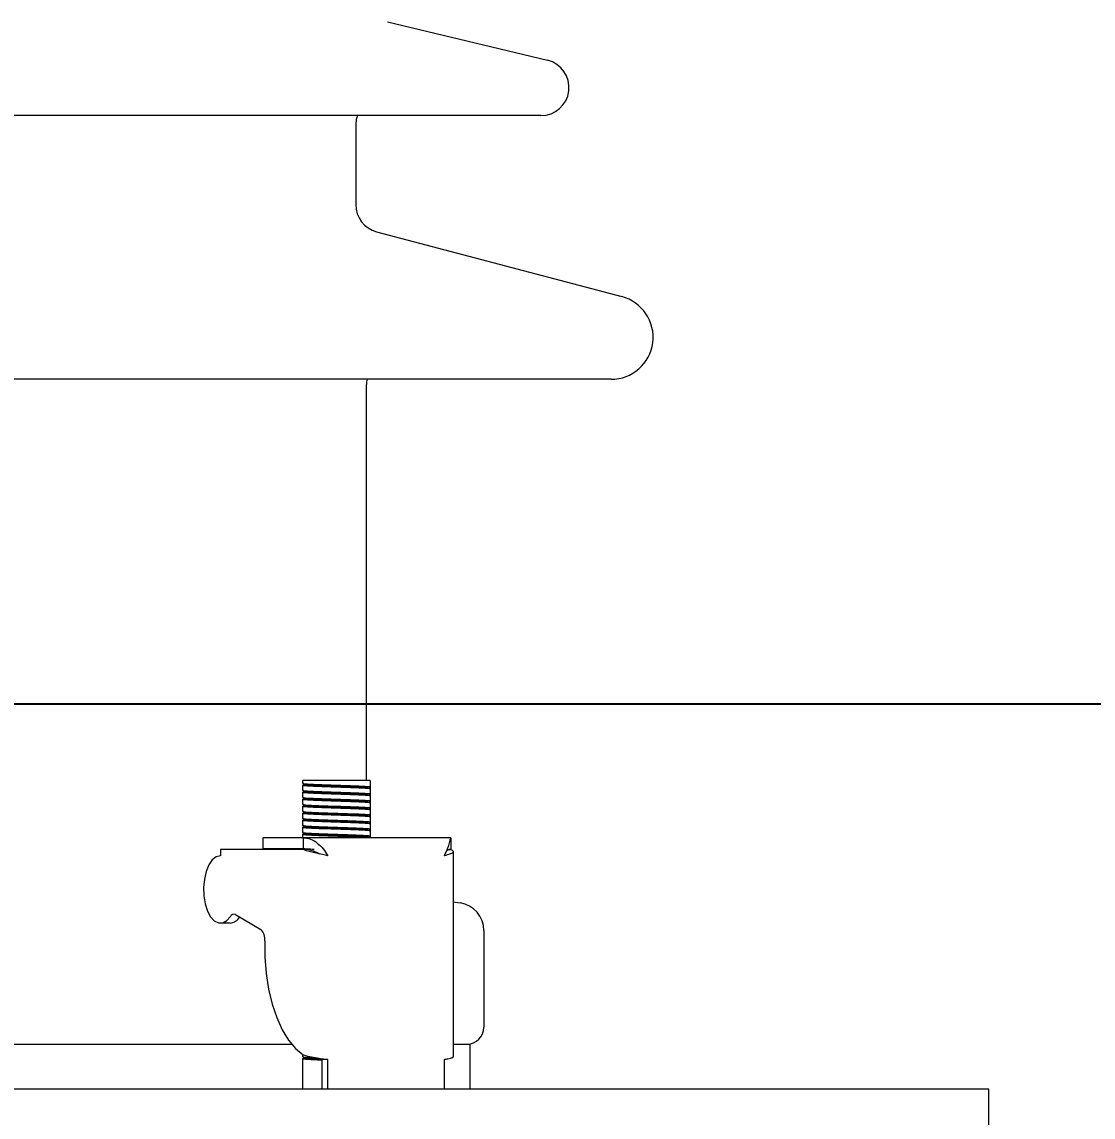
# Model space of a CAD drawing. Header units: millimetres. Extents: x 30710 to 48779, y -19256 to -8564.
# Drawn here: x 39952.2 to 40143.1, y -10659.8 to -10464.6 of the extents above; entities that cross this region are included whole.
import ezdxf

# ---------------------------------------------------------------- set-up
doc = ezdxf.new("R2010")
doc.units = ezdxf.units.MM
doc.header["$LTSCALE"] = 10
doc.layers.get('Defpoints').update_dxf_attribs({"lineweight": 25})
doc.layers.add('2', color=3, linetype='Continuous', lineweight=25)
doc.layers.add('粗实线', color=4, linetype='Continuous', lineweight=18)
doc.styles.get("Standard").update_dxf_attribs({"font": ''})
doc.styles.get('Standard').set_extended_font_data('arial')
doc.dimstyles.new('2', dxfattribs={"dimscale": 20, "dimtxt": 2.5, "dimasz": 2.5, "dimexe": 1.5, "dimexo": 0, "dimgap": 0.5, "dimtad": 1, "dimtoh": 1, "dimtxsty": 'Standard', "dimcen": -2.5, "dimdle": 5, "dimclrd": 3, "dimclre": 3, "dimclrt": 3, "dimazin": 2, "dimtfac": 1, "dimtmove": 0, "dimatfit": 2, "dimfxl": 0, "dimtolj": 1, "dimarcsym": 0})

# ---------------------------------------------------------------- blocks, each defined once
blk = doc.blocks.new('*X60')
at = {"layer": '2', "linetype": 'Continuous'}
for points in [[(40509.55, -9855.15), (40501.21, -9905.15), (40517.88, -9905.15)], [(40509.55, -12248.16), (40501.21, -12198.16), (40517.88, -12198.16)]]:
    blk.add_hatch(color=3, dxfattribs=at).paths.add_polyline_path(points, flags=0)
at = {"layer": '2', "color": 3, "linetype": 'Continuous'}
for p, q in [((39955.9, -9855.15), (40539.55, -9855.15)), ((40509.55, -12248.16), (40509.55, -9855.15)), ((40184.55, -12248.16), (40539.55, -12248.16))]:
    blk.add_line(p, q, dxfattribs=at)
at = {"layer": '2', "color": 3, "insert": (40474.03, -11051.65), "char_height": 50, "width": 299.9238, "attachment_point": 5, "rotation": 90}
blk.add_mtext('2450', dxfattribs=at)

msp = doc.modelspace()

# ---------------------------------------------------------------- linework, layer by layer
at = {"layer": 'Defpoints'}
msp.add_line((30710.22, -10586.157), (45830.22, -10586.157), dxfattribs=at)
at = {"layer": '粗实线'}
for p, q in [((40017.387, -10464.583), (40045.881, -10471.428)), ((40044.713, -10481.29), (39834.378, -10481.29)), ((40011.713, -10482.947), (40011.713, -10497.151)), ((40015.435, -10501.985), (40059.13, -10513.539)), ((40057.213, -10528.29), (39821.878, -10528.29)), ((40013.555, -10529.721), (40013.547, -10599.79)), ((40002.295, -10600.311), (40002.295, -10599.79)), ((40014.295, -10599.79), (40002.295, -10599.79)), ((40002.295, -10601.561), (40002.295, -10600.619)), ((40014.295, -10599.79), (40014.295, -10600.936)), ((40014.295, -10600.936), (40014.295, -10601.244)), ((40014.295, -10601.244), (40014.295, -10602.186)), ((40002.295, -10602.811), (40002.295, -10601.869)), ((40002.295, -10604.061), (40002.295, -10603.119)), ((40014.295, -10602.186), (40014.295, -10602.494)), ((40014.295, -10602.494), (40014.295, -10603.436)), ((40014.295, -10603.436), (40014.295, -10603.744)), ((40002.295, -10605.311), (40002.295, -10604.369)), ((40014.295, -10603.744), (40014.295, -10604.686)), ((40014.295, -10604.686), (40014.295, -10604.994)), ((40014.295, -10604.994), (40014.295, -10605.936)), ((40002.295, -10606.561), (40002.295, -10605.619)), ((40002.295, -10607.811), (40002.295, -10606.869)), ((40014.295, -10605.936), (40014.295, -10606.244)), ((40014.295, -10606.244), (40014.295, -10607.186)), ((40014.295, -10607.186), (40014.295, -10607.494)), ((40014.295, -10607.494), (40014.295, -10608.436)), ((40002.295, -10609.061), (40002.295, -10608.119)), ((40002.295, -10610.002), (40002.295, -10609.369)), ((40014.295, -10608.436), (40014.295, -10608.744)), ((40014.295, -10608.744), (40014.295, -10609.686)), ((40002.345, -10610.002), (39995.132, -10610.002)), ((39995.132, -10610.002), (39995.132, -10612.002)), ((40002.345, -10610.002), (40002.345, -10612.002)), ((40028.672, -10610.002), (40002.345, -10610.002)), ((40014.295, -10609.686), (40014.295, -10609.994)), ((40014.295, -10609.994), (40014.295, -10610.002)), ((40028.672, -10610.002), (40028.672, -10612.002)), ((39987.583, -10612.102), (39987.583, -10613.202)), ((40002.345, -10612.102), (39987.583, -10612.102)), ((40002.345, -10612.002), (39995.132, -10612.002)), ((40003.297, -10612.102), (40002.345, -10612.102)), ((40005.142, -10612.85), (40004.893, -10612.703)), ((40005.182, -10612.85), (40005.184, -10612.85)), ((40028.265, -10612.102), (40028.672, -10612.102)), ((40029.101, -10612.469), (40029.101, -10649.012)), ((40029.101, -10621.414), (40030.306, -10621.599)), ((39990.253, -10623.694), (39994.789, -10626.327)), ((39989.315, -10625.202), (39987.583, -10625.202)), ((40034.545, -10626.541), (40034.545, -10643.79)), ((39939.545, -10646.79), (40000.281, -10646.79)), ((40029.101, -10646.79), (40032.045, -10646.79)), ((40032.045, -10646.79), (40032.045, -10654.79)), ((40002.295, -10649.061), (40002.295, -10648.666)), ((40002.295, -10654.79), (40002.295, -10649.369)), ((40006.716, -10649.511), (40005.716, -10649.511)), ((40005.716, -10654.79), (40005.716, -10649.511)), ((40006.716, -10654.79), (40006.716, -10649.511)), ((40027.501, -10654.79), (40027.501, -10649.511)), ((40124.545, -10654.79), (39094.545, -10654.79)), ((40124.545, -10664.79), (40124.545, -10654.79))]:
    msp.add_line(p, q, dxfattribs=at)
for points in [[(40011.996, -10481.29), (40011.809, -10481.972), (40011.713, -10482.947)], [(40013.764, -10528.29), (40013.651, -10528.745), (40013.555, -10529.721)], [(39987.583, -10613.202), (39986.834, -10613.392), (39986.133, -10613.949), (39985.523, -10614.839), (39985.044, -10616.004), (39984.726, -10617.372), (39984.588, -10618.856), (39984.639, -10620.361), (39984.877, -10621.793), (39985.285, -10623.061), (39985.84, -10624.086), (39986.504, -10624.801), (39987.236, -10625.162), (39987.991, -10625.146), (39988.719, -10624.755), (39989.376, -10624.012)], [(39995.508, -10628.381), (39995.517, -10631.307), (39995.74, -10634.199), (39996.172, -10636.995), (39996.803, -10639.635), (39997.62, -10642.062), (39998.605, -10644.225), (39999.738, -10646.078), (40000.993, -10647.58), (40002.345, -10648.7)]]:
    msp.add_lwpolyline(points, dxfattribs=at)
for centre, radius, start, end in [((40044.713, -10476.29), 5, 270, 76.49205), ((40016.713, -10497.151), 5, 180, 255.18856), ((40057.213, -10520.79), 7.5, 270, 75.18856), ((40029.545, -10626.541), 5, 0, 81.25384), ((39989.158, -10623.053), 2.155, 274.15872, 329.72783), ((39989.967, -10624.275), 0.647, 63.85392, 155.97396), ((39993.148, -10628.054), 2.382, 352.11622, 46.476), ((40031.545, -10643.79), 3, 270, 360)]:
    msp.add_arc(centre, radius, start, end, dxfattribs=at)
for points, knots in [([(40002.305, -10600.607), (40002.337, -10600.589), (40002.401, -10600.552), (40002.465, -10600.515), (40002.497, -10600.497)], [0, 0, 0, 0, 0.1104787, 0.22095284, 0.22095284, 0.22095284, 0.22095284]), ([(40002.497, -10600.433), (40002.465, -10600.414), (40002.401, -10600.377), (40002.338, -10600.34), (40002.306, -10600.322)], [0, 0, 0, 0, 0.11048568, 0.22097607, 0.22097607, 0.22097607, 0.22097607]), ([(40002.497, -10601.683), (40002.465, -10601.664), (40002.401, -10601.627), (40002.338, -10601.59), (40002.306, -10601.572)], [0, 0, 0, 0, 0.11048568, 0.22097607, 0.22097607, 0.22097607, 0.22097607]), ([(40002.398, -10600.311), (40002.369, -10600.319), (40002.256, -10600.354), (40003.004, -10600.415), (40004.537, -10600.493), (40006.705, -10600.571), (40009.097, -10600.649), (40011.38, -10600.727), (40013.157, -10600.805), (40014.196, -10600.875), (40014.194, -10600.918), (40014.193, -10600.936)], [0, 0, 0, 0, 0.4961196, 1.9887594, 3.4813992, 4.9740389, 6.4666787, 7.9593185, 9.4519583, 10.944598, 11.9411182, 11.9411182, 11.9411182, 11.9411182]), ([(40002.398, -10600.619), (40002.369, -10600.628), (40002.256, -10600.663), (40003.004, -10600.724), (40004.537, -10600.802), (40006.705, -10600.88), (40009.097, -10600.958), (40011.38, -10601.036), (40013.157, -10601.114), (40014.196, -10601.184), (40014.194, -10601.227), (40014.193, -10601.244)], [0, 0, 0, 0, 0.4961196, 1.9887594, 3.4813992, 4.9740389, 6.4666787, 7.9593185, 9.4519583, 10.944598, 11.9411182, 11.9411182, 11.9411182, 11.9411182]), ([(40002.398, -10601.561), (40002.369, -10601.569), (40002.256, -10601.604), (40003.004, -10601.665), (40004.537, -10601.743), (40006.705, -10601.821), (40009.097, -10601.899), (40011.38, -10601.977), (40013.157, -10602.055), (40014.196, -10602.125), (40014.194, -10602.168), (40014.193, -10602.186)], [0, 0, 0, 0, 0.4961196, 1.9887594, 3.4813992, 4.9740389, 6.4666787, 7.9593185, 9.4519583, 10.944598, 11.9411182, 11.9411182, 11.9411182, 11.9411182]), ([(40002.585, -10600.421), (40002.558, -10600.43), (40002.449, -10600.464), (40003.172, -10600.525), (40004.656, -10600.603), (40006.756, -10600.681), (40009.071, -10600.759), (40011.281, -10600.838), (40013.002, -10600.916), (40014.008, -10600.985), (40014.006, -10601.029), (40014.005, -10601.046)], [0, 0, 0, 0, 0.478611, 1.9242659, 3.3699207, 4.8155755, 6.2612303, 7.7068851, 9.1525399, 10.5981948, 11.5633019, 11.5633019, 11.5633019, 11.5633019]), ([(40002.585, -10601.671), (40002.558, -10601.68), (40002.449, -10601.714), (40003.172, -10601.775), (40004.656, -10601.853), (40006.756, -10601.931), (40009.071, -10602.009), (40011.281, -10602.088), (40013.002, -10602.166), (40014.008, -10602.235), (40014.006, -10602.279), (40014.005, -10602.296)], [0, 0, 0, 0, 0.478611, 1.9242659, 3.3699207, 4.8155755, 6.2612303, 7.7068851, 9.1525399, 10.5981948, 11.5633019, 11.5633019, 11.5633019, 11.5633019]), ([(40014.285, -10600.947), (40014.253, -10600.965), (40014.189, -10601.002), (40014.126, -10601.039), (40014.094, -10601.058)], [0, 0, 0, 0, 0.1104904, 0.22097607, 0.22097607, 0.22097607, 0.22097607]), ([(40002.305, -10601.857), (40002.337, -10601.839), (40002.401, -10601.802), (40002.465, -10601.765), (40002.497, -10601.747)], [0, 0, 0, 0, 0.1104787, 0.22095284, 0.22095284, 0.22095284, 0.22095284]), ([(40002.305, -10603.107), (40002.337, -10603.089), (40002.401, -10603.052), (40002.465, -10603.015), (40002.497, -10602.997)], [0, 0, 0, 0, 0.1104787, 0.22095284, 0.22095284, 0.22095284, 0.22095284]), ([(40002.497, -10602.933), (40002.465, -10602.914), (40002.401, -10602.877), (40002.338, -10602.84), (40002.306, -10602.822)], [0, 0, 0, 0, 0.11048568, 0.22097607, 0.22097607, 0.22097607, 0.22097607]), ([(40002.398, -10601.869), (40002.369, -10601.878), (40002.256, -10601.913), (40003.004, -10601.974), (40004.537, -10602.052), (40006.705, -10602.13), (40009.097, -10602.208), (40011.38, -10602.286), (40013.157, -10602.364), (40014.196, -10602.434), (40014.194, -10602.477), (40014.193, -10602.494)], [0, 0, 0, 0, 0.4961196, 1.9887594, 3.4813992, 4.9740389, 6.4666787, 7.9593185, 9.4519583, 10.944598, 11.9411182, 11.9411182, 11.9411182, 11.9411182]), ([(40002.398, -10602.811), (40002.369, -10602.819), (40002.256, -10602.854), (40003.004, -10602.915), (40004.537, -10602.993), (40006.705, -10603.071), (40009.097, -10603.149), (40011.38, -10603.227), (40013.157, -10603.305), (40014.196, -10603.375), (40014.194, -10603.418), (40014.193, -10603.436)], [0, 0, 0, 0, 0.4961196, 1.9887594, 3.4813992, 4.9740389, 6.4666787, 7.9593185, 9.4519583, 10.944598, 11.9411182, 11.9411182, 11.9411182, 11.9411182]), ([(40002.398, -10603.119), (40002.369, -10603.128), (40002.256, -10603.163), (40003.004, -10603.224), (40004.537, -10603.302), (40006.705, -10603.38), (40009.097, -10603.458), (40011.38, -10603.536), (40013.157, -10603.614), (40014.196, -10603.684), (40014.194, -10603.727), (40014.193, -10603.744)], [0, 0, 0, 0, 0.4961196, 1.9887594, 3.4813992, 4.9740389, 6.4666787, 7.9593185, 9.4519583, 10.944598, 11.9411182, 11.9411182, 11.9411182, 11.9411182]), ([(40002.585, -10602.921), (40002.558, -10602.93), (40002.449, -10602.964), (40003.172, -10603.025), (40004.656, -10603.103), (40006.756, -10603.181), (40009.071, -10603.259), (40011.281, -10603.338), (40013.002, -10603.416), (40014.008, -10603.485), (40014.006, -10603.529), (40014.005, -10603.546)], [0, 0, 0, 0, 0.478611, 1.9242659, 3.3699207, 4.8155755, 6.2612303, 7.7068851, 9.1525399, 10.5981948, 11.5633019, 11.5633019, 11.5633019, 11.5633019]), ([(40014.285, -10602.197), (40014.253, -10602.215), (40014.189, -10602.252), (40014.126, -10602.289), (40014.094, -10602.308)], [0, 0, 0, 0, 0.1104904, 0.22097607, 0.22097607, 0.22097607, 0.22097607]), ([(40014.285, -10603.447), (40014.253, -10603.465), (40014.189, -10603.502), (40014.126, -10603.539), (40014.094, -10603.558)], [0, 0, 0, 0, 0.1104904, 0.22097607, 0.22097607, 0.22097607, 0.22097607]), ([(40002.305, -10604.357), (40002.337, -10604.339), (40002.401, -10604.302), (40002.465, -10604.265), (40002.497, -10604.247)], [0, 0, 0, 0, 0.1104787, 0.22095284, 0.22095284, 0.22095284, 0.22095284]), ([(40002.305, -10605.607), (40002.337, -10605.589), (40002.401, -10605.552), (40002.465, -10605.515), (40002.497, -10605.497)], [0, 0, 0, 0, 0.1104787, 0.22095284, 0.22095284, 0.22095284, 0.22095284]), ([(40002.497, -10604.183), (40002.465, -10604.164), (40002.401, -10604.127), (40002.338, -10604.09), (40002.306, -10604.072)], [0, 0, 0, 0, 0.11048568, 0.22097607, 0.22097607, 0.22097607, 0.22097607]), ([(40002.497, -10605.433), (40002.465, -10605.414), (40002.401, -10605.377), (40002.338, -10605.34), (40002.306, -10605.322)], [0, 0, 0, 0, 0.11048568, 0.22097607, 0.22097607, 0.22097607, 0.22097607]), ([(40002.398, -10604.061), (40002.369, -10604.069), (40002.256, -10604.104), (40003.004, -10604.165), (40004.537, -10604.243), (40006.705, -10604.321), (40009.097, -10604.399), (40011.38, -10604.477), (40013.157, -10604.555), (40014.196, -10604.625), (40014.194, -10604.668), (40014.193, -10604.686)], [0, 0, 0, 0, 0.4961196, 1.9887594, 3.4813992, 4.9740389, 6.4666787, 7.9593185, 9.4519583, 10.944598, 11.9411182, 11.9411182, 11.9411182, 11.9411182]), ([(40002.398, -10604.369), (40002.369, -10604.378), (40002.256, -10604.413), (40003.004, -10604.474), (40004.537, -10604.552), (40006.705, -10604.63), (40009.097, -10604.708), (40011.38, -10604.786), (40013.157, -10604.864), (40014.196, -10604.934), (40014.194, -10604.977), (40014.193, -10604.994)], [0, 0, 0, 0, 0.4961196, 1.9887594, 3.4813992, 4.9740389, 6.4666787, 7.9593185, 9.4519583, 10.944598, 11.9411182, 11.9411182, 11.9411182, 11.9411182]), ([(40002.398, -10605.311), (40002.369, -10605.319), (40002.256, -10605.354), (40003.004, -10605.415), (40004.537, -10605.493), (40006.705, -10605.571), (40009.097, -10605.649), (40011.38, -10605.727), (40013.157, -10605.805), (40014.196, -10605.875), (40014.194, -10605.918), (40014.193, -10605.936)], [0, 0, 0, 0, 0.4961196, 1.9887594, 3.4813992, 4.9740389, 6.4666787, 7.9593185, 9.4519583, 10.944598, 11.9411182, 11.9411182, 11.9411182, 11.9411182]), ([(40002.585, -10604.171), (40002.558, -10604.18), (40002.449, -10604.214), (40003.172, -10604.275), (40004.656, -10604.353), (40006.756, -10604.431), (40009.071, -10604.509), (40011.281, -10604.588), (40013.002, -10604.666), (40014.008, -10604.735), (40014.006, -10604.779), (40014.005, -10604.796)], [0, 0, 0, 0, 0.478611, 1.9242659, 3.3699207, 4.8155755, 6.2612303, 7.7068851, 9.1525399, 10.5981948, 11.5633019, 11.5633019, 11.5633019, 11.5633019]), ([(40002.585, -10605.421), (40002.558, -10605.43), (40002.449, -10605.464), (40003.172, -10605.525), (40004.656, -10605.603), (40006.756, -10605.681), (40009.071, -10605.759), (40011.281, -10605.838), (40013.002, -10605.916), (40014.008, -10605.985), (40014.006, -10606.029), (40014.005, -10606.046)], [0, 0, 0, 0, 0.478611, 1.9242659, 3.3699207, 4.8155755, 6.2612303, 7.7068851, 9.1525399, 10.5981948, 11.5633019, 11.5633019, 11.5633019, 11.5633019]), ([(40014.285, -10604.697), (40014.253, -10604.715), (40014.189, -10604.752), (40014.126, -10604.789), (40014.094, -10604.808)], [0, 0, 0, 0, 0.1104904, 0.22097607, 0.22097607, 0.22097607, 0.22097607]), ([(40002.305, -10606.857), (40002.337, -10606.839), (40002.401, -10606.802), (40002.465, -10606.765), (40002.497, -10606.747)], [0, 0, 0, 0, 0.1104787, 0.22095284, 0.22095284, 0.22095284, 0.22095284]), ([(40002.497, -10606.683), (40002.465, -10606.664), (40002.401, -10606.627), (40002.338, -10606.59), (40002.306, -10606.572)], [0, 0, 0, 0, 0.11048568, 0.22097607, 0.22097607, 0.22097607, 0.22097607]), ([(40002.398, -10605.619), (40002.369, -10605.628), (40002.256, -10605.663), (40003.004, -10605.724), (40004.537, -10605.802), (40006.705, -10605.88), (40009.097, -10605.958), (40011.38, -10606.036), (40013.157, -10606.114), (40014.196, -10606.184), (40014.194, -10606.227), (40014.193, -10606.244)], [0, 0, 0, 0, 0.4961196, 1.9887594, 3.4813992, 4.9740389, 6.4666787, 7.9593185, 9.4519583, 10.944598, 11.9411182, 11.9411182, 11.9411182, 11.9411182]), ([(40002.398, -10606.561), (40002.369, -10606.569), (40002.256, -10606.604), (40003.004, -10606.665), (40004.537, -10606.743), (40006.705, -10606.821), (40009.097, -10606.899), (40011.38, -10606.977), (40013.157, -10607.055), (40014.196, -10607.125), (40014.194, -10607.168), (40014.193, -10607.186)], [0, 0, 0, 0, 0.4961196, 1.9887594, 3.4813992, 4.9740389, 6.4666787, 7.9593185, 9.4519583, 10.944598, 11.9411182, 11.9411182, 11.9411182, 11.9411182]), ([(40002.398, -10606.869), (40002.369, -10606.878), (40002.256, -10606.913), (40003.004, -10606.974), (40004.537, -10607.052), (40006.705, -10607.13), (40009.097, -10607.208), (40011.38, -10607.286), (40013.157, -10607.364), (40014.196, -10607.434), (40014.194, -10607.477), (40014.193, -10607.494)], [0, 0, 0, 0, 0.4961196, 1.9887594, 3.4813992, 4.9740389, 6.4666787, 7.9593185, 9.4519583, 10.944598, 11.9411182, 11.9411182, 11.9411182, 11.9411182]), ([(40002.585, -10606.671), (40002.558, -10606.68), (40002.449, -10606.714), (40003.172, -10606.775), (40004.656, -10606.853), (40006.756, -10606.931), (40009.071, -10607.009), (40011.281, -10607.088), (40013.002, -10607.166), (40014.008, -10607.235), (40014.006, -10607.279), (40014.005, -10607.296)], [0, 0, 0, 0, 0.478611, 1.9242659, 3.3699207, 4.8155755, 6.2612303, 7.7068851, 9.1525399, 10.5981948, 11.5633019, 11.5633019, 11.5633019, 11.5633019]), ([(40014.285, -10605.947), (40014.253, -10605.965), (40014.189, -10606.002), (40014.126, -10606.039), (40014.094, -10606.058)], [0, 0, 0, 0, 0.1104904, 0.22097607, 0.22097607, 0.22097607, 0.22097607]), ([(40014.285, -10607.197), (40014.253, -10607.215), (40014.189, -10607.252), (40014.126, -10607.289), (40014.094, -10607.308)], [0, 0, 0, 0, 0.1104904, 0.22097607, 0.22097607, 0.22097607, 0.22097607]), ([(40002.305, -10608.107), (40002.337, -10608.089), (40002.401, -10608.052), (40002.465, -10608.015), (40002.497, -10607.997)], [0, 0, 0, 0, 0.1104787, 0.22095284, 0.22095284, 0.22095284, 0.22095284]), ([(40002.305, -10609.357), (40002.337, -10609.339), (40002.401, -10609.302), (40002.465, -10609.265), (40002.497, -10609.247)], [0, 0, 0, 0, 0.1104787, 0.22095284, 0.22095284, 0.22095284, 0.22095284]), ([(40002.497, -10607.933), (40002.465, -10607.914), (40002.401, -10607.877), (40002.338, -10607.84), (40002.306, -10607.822)], [0, 0, 0, 0, 0.11048568, 0.22097607, 0.22097607, 0.22097607, 0.22097607]), ([(40002.497, -10609.183), (40002.465, -10609.164), (40002.401, -10609.127), (40002.338, -10609.09), (40002.306, -10609.072)], [0, 0, 0, 0, 0.11048568, 0.22097607, 0.22097607, 0.22097607, 0.22097607]), ([(40002.398, -10607.811), (40002.369, -10607.819), (40002.256, -10607.854), (40003.004, -10607.915), (40004.537, -10607.993), (40006.705, -10608.071), (40009.097, -10608.149), (40011.38, -10608.227), (40013.157, -10608.305), (40014.196, -10608.375), (40014.194, -10608.418), (40014.193, -10608.436)], [0, 0, 0, 0, 0.4961196, 1.9887594, 3.4813992, 4.9740389, 6.4666787, 7.9593185, 9.4519583, 10.944598, 11.9411182, 11.9411182, 11.9411182, 11.9411182]), ([(40002.398, -10608.119), (40002.369, -10608.128), (40002.256, -10608.163), (40003.004, -10608.224), (40004.537, -10608.302), (40006.705, -10608.38), (40009.097, -10608.458), (40011.38, -10608.536), (40013.157, -10608.614), (40014.196, -10608.684), (40014.194, -10608.727), (40014.193, -10608.744)], [0, 0, 0, 0, 0.4961196, 1.9887594, 3.4813992, 4.9740389, 6.4666787, 7.9593185, 9.4519583, 10.944598, 11.9411182, 11.9411182, 11.9411182, 11.9411182]), ([(40002.398, -10609.061), (40002.369, -10609.069), (40002.256, -10609.104), (40003.004, -10609.165), (40004.537, -10609.243), (40006.705, -10609.321), (40009.097, -10609.399), (40011.38, -10609.477), (40013.157, -10609.555), (40014.196, -10609.625), (40014.194, -10609.668), (40014.193, -10609.686)], [0, 0, 0, 0, 0.4961196, 1.9887594, 3.4813992, 4.9740389, 6.4666787, 7.9593185, 9.4519583, 10.944598, 11.9411182, 11.9411182, 11.9411182, 11.9411182]), ([(40002.398, -10609.369), (40002.369, -10609.378), (40002.256, -10609.413), (40003.004, -10609.474), (40004.537, -10609.552), (40006.705, -10609.63), (40009.097, -10609.708), (40011.38, -10609.786), (40013.157, -10609.864), (40014.196, -10609.934), (40014.194, -10609.977), (40014.193, -10609.994)], [0, 0, 0, 0, 0.4961196, 1.9887594, 3.4813992, 4.9740389, 6.4666787, 7.9593185, 9.4519583, 10.944598, 11.9411182, 11.9411182, 11.9411182, 11.9411182]), ([(40002.585, -10607.921), (40002.558, -10607.93), (40002.449, -10607.964), (40003.172, -10608.025), (40004.656, -10608.103), (40006.756, -10608.181), (40009.071, -10608.259), (40011.281, -10608.338), (40013.002, -10608.416), (40014.008, -10608.485), (40014.006, -10608.529), (40014.005, -10608.546)], [0, 0, 0, 0, 0.478611, 1.9242659, 3.3699207, 4.8155755, 6.2612303, 7.7068851, 9.1525399, 10.5981948, 11.5633019, 11.5633019, 11.5633019, 11.5633019]), ([(40002.585, -10609.171), (40002.558, -10609.18), (40002.449, -10609.214), (40003.172, -10609.275), (40004.656, -10609.353), (40006.756, -10609.431), (40009.071, -10609.509), (40011.281, -10609.588), (40013.002, -10609.666), (40014.008, -10609.735), (40014.006, -10609.779), (40014.005, -10609.796)], [0, 0, 0, 0, 0.478611, 1.9242659, 3.3699207, 4.8155755, 6.2612303, 7.7068851, 9.1525399, 10.5981948, 11.5633019, 11.5633019, 11.5633019, 11.5633019]), ([(40014.285, -10608.447), (40014.253, -10608.465), (40014.189, -10608.502), (40014.126, -10608.539), (40014.094, -10608.558)], [0, 0, 0, 0, 0.1104904, 0.22097607, 0.22097607, 0.22097607, 0.22097607]), ([(40014.285, -10609.697), (40014.253, -10609.715), (40014.189, -10609.752), (40014.126, -10609.789), (40014.094, -10609.808)], [0, 0, 0, 0, 0.1104904, 0.22097607, 0.22097607, 0.22097607, 0.22097607]), ([(40027.501, -10613.202), (40027.711, -10612.775), (40028.132, -10611.92), (40028.455, -10610.849), (40028.611, -10610.134), (40028.652, -10610.045), (40028.672, -10610.002)], [0, 0, 0, 0, 0.8706439, 1.7419292, 2.6132182, 3.4182544, 3.4182544, 3.4182544, 3.4182544]), ([(40002.345, -10612.002), (40002.655, -10612.02), (40003.275, -10612.056), (40004.162, -10612.336), (40004.827, -10612.641), (40005.157, -10612.853), (40005.244, -10612.909)], [0, 0, 0, 0, 0.9158656, 1.8317312, 2.7475968, 3.0781043, 3.0781043, 3.0781043, 3.0781043]), ([(40006.716, -10613.202), (40006.412, -10613.129), (40005.773, -10612.976), (40004.676, -10612.741), (40003.613, -10612.5), (40002.813, -10612.286), (40002.477, -10612.154), (40002.345, -10612.102)], [0, 0, 0, 0, 0.8984249, 1.8898712, 2.8813456, 3.8728193, 4.5114643, 4.5114643, 4.5114643, 4.5114643]), ([(40002.349, -10611.896), (40002.524, -10611.922), (40002.834, -10611.967), (40003.84, -10612.013), (40004.276, -10612.033)], [0, 0, 0, 0, 1.095533, 1.9328667, 1.9328667, 1.9328667, 1.9328667]), ([(40027.936, -10612.267), (40028.095, -10612.171), (40028.355, -10612.014), (40028.584, -10612.006), (40028.672, -10612.002)], [0, 0, 0, 0, 0.4862635, 0.79439726, 0.79439726, 0.79439726, 0.79439726]), ([(40002.305, -10649.357), (40002.337, -10649.339), (40002.401, -10649.302), (40002.465, -10649.265), (40002.497, -10649.247)], [0, 0, 0, 0, 0.1104787, 0.22095284, 0.22095284, 0.22095284, 0.22095284]), ([(40002.497, -10649.183), (40002.465, -10649.164), (40002.401, -10649.127), (40002.338, -10649.09), (40002.306, -10649.072)], [0, 0, 0, 0, 0.11048568, 0.22097607, 0.22097607, 0.22097607, 0.22097607]), ([(40002.345, -10648.7), (40002.484, -10648.749), (40002.756, -10648.845), (40003.312, -10648.979), (40003.915, -10649.1), (40004.72, -10649.239), (40005.711, -10649.387), (40006.396, -10649.471), (40006.716, -10649.511)], [0, 0, 0, 0, 0.6666098, 1.3019966, 1.906193, 2.4792401, 3.5276519, 4.453612, 4.453612, 4.453612, 4.453612]), ([(40002.398, -10649.061), (40002.369, -10649.069), (40002.254, -10649.104), (40003.037, -10649.165), (40003.998, -10649.219), (40004.769, -10649.248), (40004.833, -10649.25)], [0, 0, 0, 0, 0.3500598, 1.40326, 2.4564602, 2.5519863, 2.5519863, 2.5519863, 2.5519863]), ([(40002.398, -10649.369), (40002.369, -10649.378), (40002.256, -10649.413), (40003.018, -10649.474), (40004.247, -10649.539), (40005.345, -10649.578), (40005.716, -10649.592)], [0, 0, 0, 0, 0.4015795, 1.6097832, 2.8179869, 3.4358352, 3.4358352, 3.4358352, 3.4358352]), ([(40002.585, -10649.171), (40002.558, -10649.18), (40002.447, -10649.214), (40003.199, -10649.275), (40004.192, -10649.332), (40005.013, -10649.363), (40005.143, -10649.368)], [0, 0, 0, 0, 0.3509352, 1.4109423, 2.4709493, 2.6711982, 2.6711982, 2.6711982, 2.6711982]), ([(40005.142, -10649.303), (40005.211, -10649.331), (40005.409, -10649.412), (40005.595, -10649.472), (40005.716, -10649.511)], [0, 0, 0, 0, 0.21418506, 0.61133795, 0.61133795, 0.61133795, 0.61133795]), ([(40027.501, -10649.511), (40027.719, -10649.476), (40028.142, -10649.407), (40028.613, -10649.302), (40028.915, -10649.198), (40029.097, -10649.105), (40029.064, -10649.04), (40029.05, -10649.012)], [0, 0, 0, 0, 0.4035754, 0.7842332, 1.1419707, 1.4767896, 1.7194349, 1.7194349, 1.7194349, 1.7194349])]:
    msp.add_open_spline(points, degree=3, knots=knots, dxfattribs=at)
for points in [[(40002.345, -10610.002), (40002.786, -10610.05), (40003.667, -10610.147), (40004.889, -10610.887), (40005.952, -10611.944), (40006.461, -10612.783), (40006.716, -10613.202)], [(40028.672, -10612.102), (40028.84, -10612.194), (40029.176, -10612.377), (40029.064, -10612.652), (40028.518, -10612.927), (40027.84, -10613.111), (40027.501, -10613.202)]]:
    msp.add_open_spline(points, degree=3, dxfattribs=at)

# ---------------------------------------------------------------- dimensions: what is measured, and where the dimension line sits
at = {"layer": '2'}
dim = msp.add_linear_dim(base=(40509.545, -9855.151), p1=(40184.545, -12248.159), p2=(39955.905, -9855.151), angle=90, text='2450', dimstyle='2', override={"dimsah": 1}, dxfattribs=at)
dim.commit()
dim.dimension.update_dxf_attribs({"geometry": '*X60', "text_midpoint": (40474.031, -11051.655)})

doc.saveas('drawing.dxf')
